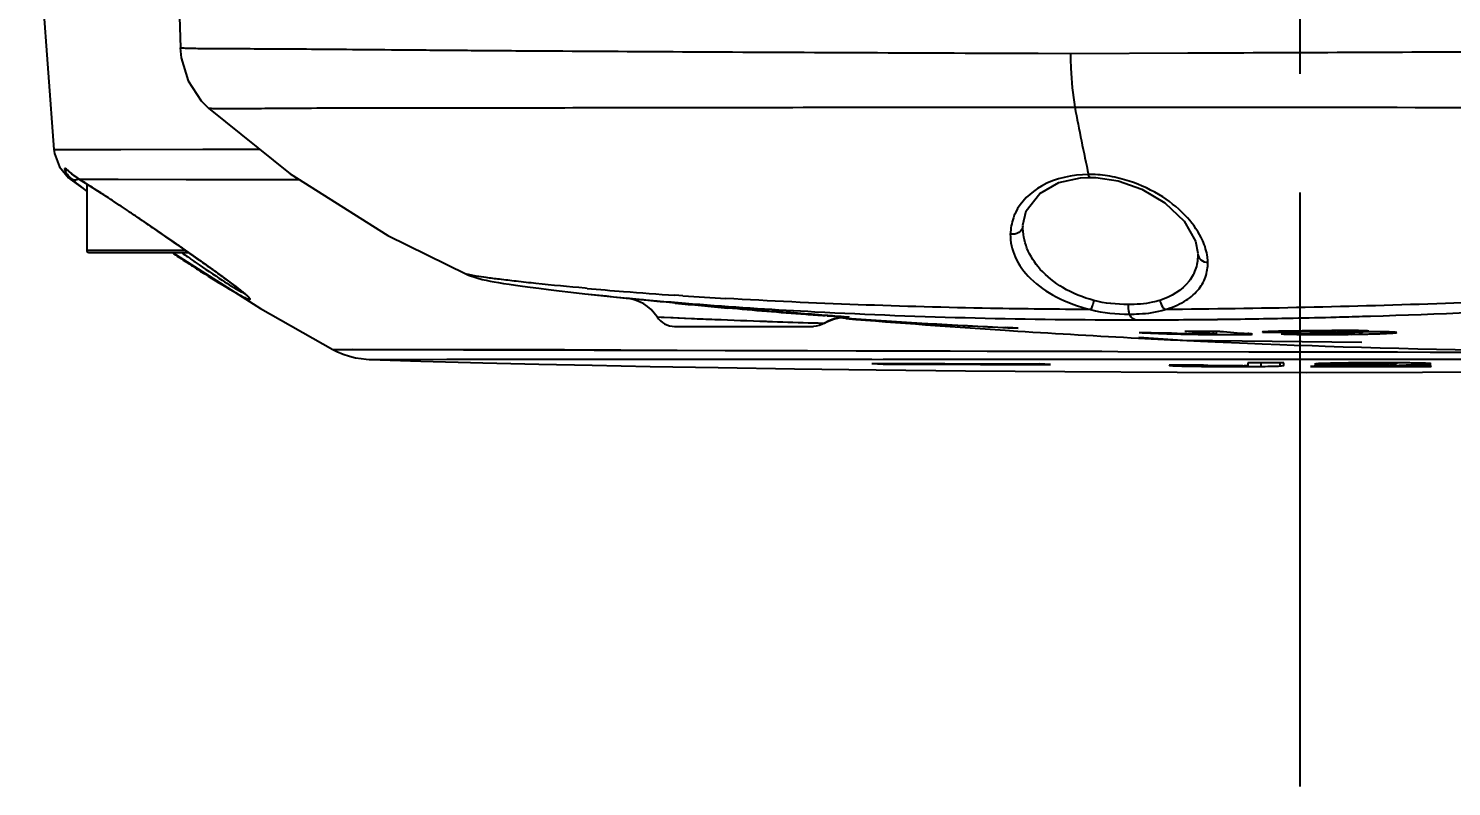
# Model space of a CAD drawing. Header units: millimetres. Extents: x 5828 to 6704, y 123 to 421.
# Drawn here: x 6424.563 to 6429.059, y 190.324 to 192.717 of the extents above; entities that cross this region are included whole.
import ezdxf

# ---------------------------------------------------------------- set-up
doc = ezdxf.new("R2010")
doc.units = ezdxf.units.MM
doc.linetypes.add('CENTER', pattern=[0.6, 0.375, -0.075, 0.075, -0.075])
for name, color, linetype in [('中心线', 7, 'Continuous'), ('外形图', 7, 'Continuous'), ('尺寸标注', 7, 'Continuous')]:
    doc.layers.add(name, color=color, linetype=linetype)
doc.styles.add('微软雅黑', font='msyh.ttc', dxfattribs={"height": 1.5})
doc.dimstyles.new('尺寸标注_1_15比例', dxfattribs={"dimtxt": 1.5, "dimasz": 1.25, "dimexe": 0.5, "dimexo": 0.4, "dimgap": 0.5, "dimtad": 1, "dimdec": 1, "dimlfac": 15, "dimdsep": 46, "dimtxsty": '微软雅黑', "dimcen": 0.09, "dimadec": 0, "dimazin": 0, "dimtp": 0.01, "dimtm": 0.01, "dimtfac": 1, "dimtdec": 1, "dimtofl": 0, "dimtmove": 0, "dimatfit": 3, "dimfxl": 1, "dimtolj": 1, "dimarcsym": 0})

# ---------------------------------------------------------------- blocks, each defined once
blk = doc.blocks.new('*D948')
at = {"layer": 'Defpoints', "color": 0}
for p in [(6426.4804, 198.7098), (6426.4804, 197.8431), (6446.4983, 197.8431)]:
    blk.add_point(p, dxfattribs=at)
at = {"layer": '尺寸标注', "color": 0, "lineweight": -2}
for p, q in [((6446.4983, 199.9598), (6446.4983, 201.2098)), ((6426.8804, 198.7098), (6446.9983, 198.7098)), ((6426.8804, 197.8431), (6446.9983, 197.8431)), ((6446.4983, 196.5931), (6446.4983, 192.3696))]:
    blk.add_line(p, q, dxfattribs=at)
at = {"layer": '尺寸标注', "color": 0}
for points in [[(6446.29, 199.9598), (6446.7067, 199.9598), (6446.4983, 198.7098)], [(6446.7067, 196.5931), (6446.29, 196.5931), (6446.4983, 197.8431)]]:
    blk.add_solid(points, dxfattribs=at)
at = {"layer": '尺寸标注', "color": 0, "insert": (6445.2193, 193.8564), "char_height": 1.5, "attachment_point": 5, "rotation": 90, "style": '微软雅黑'}
blk.add_mtext('\\A1;13', dxfattribs=at)

msp = doc.modelspace()

# ---------------------------------------------------------------- linework, layer by layer
at = {"layer": '中心线', "linetype": 'CENTER', "ltscale": 5}
msp.add_line((6428.5804, 190.3237), (6428.5804, 205.6903), dxfattribs=at)
at = {"layer": '外形图'}
for p, q in [((6424.5632, 193.4098), (6424.6435, 192.3346)), ((6425.0371, 192.842), (6425.0434, 192.6553)), ((6427.7453, 192.6374), (6427.7314, 192.6375)), ((6427.751, 192.6374), (6427.7453, 192.6374)), ((6427.7528, 192.6374), (6427.7472, 192.6375)), ((6427.855, 192.637), (6427.751, 192.6374)), ((6428.2273, 192.6387), (6427.855, 192.637)), ((6425.1319, 192.4652), (6425.1319, 192.4652)), ((6424.6434, 192.3345), (6424.6434, 192.3345)), ((6424.6447, 192.3346), (6425.2835, 192.3356)), ((6424.6609, 192.2796), (6424.6892, 192.2455)), ((6424.7036, 192.2549), (6424.7114, 192.2491)), ((6424.6892, 192.2455), (6424.6948, 192.2408)), ((6424.6946, 192.241), (6424.7003, 192.2413)), ((6424.6946, 192.241), (6424.7471, 192.2028)), ((6424.7003, 192.2413), (6424.7075, 192.2351)), ((6424.7248, 192.2403), (6424.723, 192.2415)), ((6424.7235, 192.2411), (6425.4145, 192.2397)), ((6424.7248, 192.2403), (6424.7248, 192.2403)), ((6424.7248, 192.2403), (6424.7435, 192.2288)), ((6424.7471, 192.2265), (6424.7471, 192.0165)), ((6427.9172, 192.2466), (6427.9172, 192.2466)), ((6424.9691, 192.0787), (6424.9692, 192.0788)), ((6424.7471, 192.0165), (6425.0589, 192.0165)), ((6424.7538, 192.0098), (6425.0685, 192.0098)), ((6425.0636, 192.0132), (6425.0548, 192.0193)), ((6425.0579, 192.0172), (6425.0899, 191.9948)), ((6425.0686, 192.0097), (6425.0636, 192.0132)), ((6425.0997, 191.9879), (6425.0866, 191.9971)), ((6425.0663, 191.9765), (6425.0714, 191.9732)), ((6425.1416, 191.9581), (6425.139, 191.96)), ((6425.9471, 191.9413), (6425.947, 191.9413)), ((6426.328, 191.8963), (6426.3215, 191.8969)), ((6425.2558, 191.8709), (6425.2561, 191.8706)), ((6426.3208, 191.8796), (6426.4515, 191.8658)), ((6426.4515, 191.8658), (6426.5196, 191.8591)), ((6426.4515, 191.8658), (6426.4689, 191.864)), ((6426.4689, 191.864), (6426.5196, 191.8591)), ((6426.5978, 191.8517), (6426.6056, 191.851)), ((6426.631, 191.873), (6426.6056, 191.8747)), ((6426.549, 191.8065), (6426.6578, 191.8015)), ((6427.0811, 191.8121), (6427.089, 191.8115)), ((6427.1269, 191.804), (6427.1457, 191.8024)), ((6427.1458, 191.8028), (6427.1274, 191.8041)), ((6427.1458, 191.8027), (6427.1274, 191.804)), ((6427.1457, 191.8024), (6427.1527, 191.8018)), ((6428.3033, 191.7984), (6428.3201, 191.7986)), ((6428.5524, 191.8024), (6428.5586, 191.8026)), ((6428.5524, 191.8024), (6428.5586, 191.8026)), ((6428.7778, 191.8082), (6428.8032, 191.809)), ((6426.6047, 191.7765), (6427.043, 191.7765)), ((6426.8942, 191.7925), (6426.8978, 191.7923)), ((6427.6484, 191.7642), (6427.6885, 191.7616)), ((6427.6494, 191.7735), (6427.6895, 191.7705)), ((6427.6895, 191.7707), (6427.6574, 191.7731)), ((6427.6574, 191.7722), (6427.6895, 191.7707)), ((6427.6574, 191.7721), (6427.6895, 191.7707)), ((6428.15, 191.7572), (6428.1498, 191.7537)), ((6428.3073, 191.7627), (6428.3065, 191.7541)), ((6428.317, 191.7529), (6428.3132, 191.7525)), ((6428.317, 191.7529), (6428.3179, 191.7617)), ((6428.3904, 191.7556), (6428.3907, 191.7505)), ((6428.4616, 191.7582), (6428.462, 191.7578)), ((6428.5616, 191.7616), (6428.5619, 191.7584)), ((6428.5632, 191.7581), (6428.5619, 191.7584)), ((6428.6059, 191.754), (6428.6057, 191.7508)), ((6428.6199, 191.7574), (6428.6299, 191.7556)), ((6428.661, 191.7561), (6428.6763, 191.7563)), ((6428.6899, 191.7629), (6428.6896, 191.7599)), ((6428.6896, 191.7599), (6428.6923, 191.7595)), ((6428.6923, 191.7595), (6428.6926, 191.7629)), ((6428.7344, 191.7629), (6428.7342, 191.7566)), ((6428.7976, 191.7614), (6428.7937, 191.7621)), ((6428.8286, 191.7533), (6428.8311, 191.7534)), ((6428.8584, 191.7614), (6428.859, 191.7545)), ((6428.8864, 191.7571), (6428.8806, 191.758)), ((6428.0703, 191.7393), (6428.1717, 191.7342)), ((6428.0707, 191.7426), (6428.209, 191.7324)), ((6428.1717, 191.7342), (6428.2022, 191.7327)), ((6428.2022, 191.7327), (6428.2659, 191.7298)), ((6428.209, 191.7324), (6428.7754, 191.7264)), ((6428.2659, 191.7298), (6428.3128, 191.7276)), ((6428.3128, 191.7276), (6428.4147, 191.7233)), ((6428.4147, 191.7233), (6428.4609, 191.7214)), ((6428.4296, 191.7517), (6428.43, 191.7519)), ((6428.4609, 191.7214), (6428.5166, 191.7193)), ((6428.5166, 191.7193), (6428.5624, 191.7176)), ((6428.5624, 191.7176), (6428.6185, 191.7156)), ((6428.6185, 191.7156), (6428.6597, 191.7142)), ((6428.6597, 191.7142), (6428.7166, 191.7123)), ((6428.7166, 191.7123), (6428.7749, 191.7106)), ((6428.7322, 191.7512), (6428.7403, 191.7513)), ((6428.7403, 191.7513), (6428.7441, 191.7514)), ((6428.7885, 191.7522), (6428.7944, 191.7523)), ((6428.7944, 191.7523), (6428.7984, 191.7524)), ((6425.5239, 191.7038), (6428.4186, 191.6965)), ((6425.6404, 191.6721), (6425.6404, 191.6721)), ((6425.6478, 191.6721), (6427.2637, 191.6728)), ((6427.2637, 191.6728), (6427.792, 191.6728)), ((6427.7908, 191.6728), (6429.9387, 191.6728)), ((6428.7744, 191.6958), (6428.8887, 191.6956)), ((6428.8882, 191.6956), (6428.9918, 191.6954)), ((6426.9832, 191.6428), (6427.2409, 191.6395)), ((6427.2409, 191.6395), (6427.5236, 191.6365)), ((6427.5236, 191.6365), (6427.8376, 191.6338)), ((6427.792, 191.6563), (6427.7562, 191.6584)), ((6427.7562, 191.6563), (6427.792, 191.6563)), ((6427.7562, 191.6563), (6427.792, 191.6563)), ((6427.8376, 191.6338), (6428.192, 191.6318)), ((6428.192, 191.6318), (6428.6011, 191.6309)), ((6428.2129, 191.6538), (6428.2127, 191.6512)), ((6428.3418, 191.6498), (6428.3457, 191.6498)), ((6428.4157, 191.6612), (6428.4157, 191.6536)), ((6428.4564, 191.6612), (6428.457, 191.6502)), ((6428.5164, 191.66), (6428.5171, 191.6516)), ((6428.5297, 191.6536), (6428.5297, 191.6611)), ((6428.6011, 191.6309), (6428.9675, 191.6315)), ((6428.6136, 191.6495), (6428.7413, 191.6496)), ((6428.6263, 191.6575), (6428.6985, 191.6573)), ((6428.6985, 191.6573), (6428.7345, 191.6573)), ((6428.7343, 191.6608), (6428.7345, 191.6574)), ((6428.7413, 191.6496), (6428.8627, 191.6497)), ((6428.7782, 191.6544), (6428.7726, 191.6543)), ((6428.7781, 191.6551), (6428.7786, 191.6516)), ((6428.7925, 191.6547), (6428.7782, 191.6544)), ((6428.8006, 191.6549), (6428.8007, 191.6522)), ((6428.8158, 191.6519), (6428.8309, 191.6522)), ((6428.8309, 191.6522), (6428.8476, 191.6525)), ((6428.8476, 191.6531), (6428.866, 191.6534)), ((6428.8476, 191.6525), (6428.866, 191.6529)), ((6428.8627, 191.6497), (6428.9943, 191.65)), ((6428.866, 191.6534), (6428.8935, 191.654)), ((6428.8856, 191.6611), (6428.8853, 191.6579)), ((6428.9223, 191.6518), (6428.8853, 191.6517)), ((6428.9943, 191.652), (6428.9223, 191.6518)), ((6428.9368, 191.6599), (6428.9372, 191.6552)), ((6428.9675, 191.6315), (6429.2907, 191.633)), ((6428.9802, 191.6595), (6428.9804, 191.6568)), ((6428.9943, 191.65), (6428.9943, 191.652))]:
    msp.add_line(p, q, dxfattribs=at)
for points in [[(6425.0429, 192.6553), (6425.0457, 192.6247), (6425.0674, 192.5521), (6425.1085, 192.4888), (6425.1319, 192.4652)], [(6425.1317, 192.4652), (6425.3904, 192.258), (6425.6983, 192.0636), (6425.947, 191.9413)], [(6424.6434, 192.3345), (6424.691, 192.335), (6424.8555, 192.3351), (6425.1144, 192.3354), (6425.2936, 192.3355)], [(6424.6434, 192.3345), (6424.6452, 192.3217), (6424.6609, 192.2796)], [(6424.6873, 192.268), (6424.6872, 192.2681), (6424.6887, 192.267), (6424.6922, 192.2641), (6424.6972, 192.26), (6424.7036, 192.2549)], [(6424.7114, 192.2491), (6424.7207, 192.2428), (6424.7248, 192.2403)], [(6424.7235, 192.2411), (6424.8465, 192.2407), (6425.0616, 192.2403), (6425.3643, 192.2397), (6425.4194, 192.2397)], [(6424.7435, 192.2288), (6424.7926, 192.1974), (6424.8531, 192.1574), (6424.9222, 192.1107), (6424.9691, 192.0787)], [(6427.7048, 192.0957), (6427.7153, 192.1414), (6427.758, 192.1963), (6427.8186, 192.2303), (6427.8874, 192.2454), (6427.9172, 192.2466)], [(6427.9172, 192.2466), (6427.9356, 192.2463), (6428.0062, 192.2361), (6428.0804, 192.2101), (6428.1534, 192.1667), (6428.2139, 192.1088), (6428.25, 192.0458), (6428.2576, 192.0077)], [(6424.9691, 192.0787), (6424.983, 192.0691), (6425.0224, 192.0419), (6425.0579, 192.0172)], [(6425.0183, 192.0098), (6425.2959, 191.8326), (6425.5245, 191.7038)], [(6425.0899, 191.9948), (6425.1186, 191.9745), (6425.1441, 191.9563), (6425.1667, 191.94), (6425.1865, 191.9255), (6425.2036, 191.9129), (6425.2183, 191.9018), (6425.2306, 191.8922), (6425.2406, 191.8843), (6425.248, 191.8781), (6425.2529, 191.8737), (6425.2558, 191.8709)], [(6425.947, 191.9414), (6425.9538, 191.9385), (6425.9799, 191.9294), (6425.9965, 191.9249), (6426.0095, 191.922), (6426.0218, 191.9195), (6426.0346, 191.9172), (6426.0487, 191.9148), (6426.0644, 191.9122), (6426.0821, 191.9095), (6426.1019, 191.9066), (6426.124, 191.9035), (6426.1485, 191.9002), (6426.1759, 191.8966), (6426.2062, 191.8928), (6426.2397, 191.8888), (6426.2767, 191.8845), (6426.3208, 191.8796)], [(6426.549, 191.8065), (6426.562, 191.8058), (6426.5996, 191.8041), (6426.6578, 191.8015)], [(6427.0777, 191.7862), (6427.0859, 191.7908), (6427.1062, 191.7992), (6427.1247, 191.8037), (6427.1384, 191.8053), (6427.1447, 191.8055), (6427.146, 191.8055)], [(6425.5245, 191.7038), (6425.5855, 191.704), (6425.7374, 191.7039)], [(6425.5245, 191.7038), (6425.5369, 191.6976), (6425.5573, 191.6889), (6425.5772, 191.6823), (6425.5964, 191.6776), (6425.6143, 191.6745), (6425.6297, 191.6728), (6425.64, 191.6722), (6425.6414, 191.6721)], [(6425.6405, 191.6721), (6425.7142, 191.6723), (6425.8849, 191.6724), (6426.1348, 191.6725), (6426.4487, 191.6726), (6426.8297, 191.6727), (6427.2272, 191.6728)], [(6425.6412, 191.6721), (6425.8025, 191.6671), (6425.9982, 191.6616), (6426.1754, 191.6573), (6426.3438, 191.6536), (6426.5276, 191.65), (6426.7426, 191.6464), (6426.9832, 191.6428)], [(6425.7374, 191.7039), (6426.257, 191.703), (6426.6124, 191.7015), (6427.0246, 191.7002), (6427.4755, 191.6991), (6427.9539, 191.6977)]]:
    msp.add_lwpolyline(points, dxfattribs=at)
for centre, radius, start, end in [((6433.4671, 193.4943), 5.6912, 190.3819, 192.574), ((6424.7491, 192.3033), 0.0786, 215.0196, 215.9304), ((6424.7536, 192.3066), 0.0842, 215.9513, 218.8404), ((6424.8515, 192.4422), 0.2384, 229.8348, 232.0697), ((6427.9233, 192.0356), 0.2201, 91.443, 92.8466), ((6425.2476, 192.8684), 0.8323, 229.5443, 230.1573), ((6424.3889, 191.6761), 0.6567, 58.8762, 59.3632), ((6425.9317, 193.7103), 1.9171, 231.5664, 231.8072), ((6422.919, 189.3378), 3.4187, 57.0813, 57.5709), ((6421.748, 187.5331), 5.57, 56.5815, 57.059), ((6420.8063, 186.104), 7.2815, 56.4458, 56.58945), ((6420.4878, 185.6243), 7.8572, 56.00663, 56.44401), ((6420.3085, 185.3586), 8.1778, 55.8712, 56.0056), ((6424.7538, 192.0165), 0.00667, 180, 270), ((6427.9282, 196.3592), 5.2343, 236.2046, 236.4912), ((6427.728, 196.0565), 4.8714, 236.4892, 236.881), ((6428.1985, 196.4852), 5.474, 234.852, 235.097), ((6428.8389, 197.401), 6.5915, 235.08597, 235.22396), ((6420.3801, 185.3057), 8.1808, 54.8791, 55.03302), ((6428.311, 196.6406), 5.6658, 235.2236, 235.3882), ((6420.5914, 185.6043), 7.815, 54.41596, 54.76941), ((6427.5257, 195.7465), 4.5012, 236.9593, 237.1732), ((6423.7154, 189.9165), 2.4901, 53.2689, 53.5675), ((6424.7857, 191.32), 0.7249, 51.1258, 51.7242), ((6427.4633, 204.7547), 12.9084, 264.95413, 265.46824), ((6424.931, 191.4999), 0.4938, 50.1387, 51.1486), ((6427.61, 206.6292), 14.7887, 265.4756, 266.10577), ((6426.4377, 191.7332), 0.1333, 33.3601, 84.0599), ((6428.1509, 208.8821), 17.101, 264.52599, 264.78927), ((6428.6634, 212.5519), 20.8038, 264.32517, 264.78459), ((6427.7514, 208.7541), 16.9183, 266.20304, 266.66114), ((6426.6047, 191.8431), 0.0667, 213.3587, 270.006), ((6427.6582, 215.1026), 23.3226, 267.54171, 267.72222), ((6427.8695, 220.4516), 28.6757, 267.7252, 268.05107), ((6427.147, 191.6724), 0.1332, 109.6188, 111.9749), ((6427.147, 191.6722), 0.1335, 98.5019, 109.604), ((6427.1469, 191.6726), 0.133, 96.9533, 98.4891), ((6427.147, 191.6719), 0.1338, 86.1531, 96.9475), ((6429.7048, 223.0926), 31.3959, 265.32382, 266.24446), ((6428.381, 208.7352), 16.9776, 265.8278, 267.55755), ((6428.4023, 208.7337), 16.9779, 265.77906, 267.48534), ((6428.0609, 214.2025), 22.4054, 269.99719, 270.62004), ((6428.0434, 215.8382), 24.0411, 270.65946, 271.21336), ((6428.0166, 217.1279), 25.3312, 271.22589, 271.53381), ((6429.7038, 223.0764), 31.3796, 268.30359, 275.21519), ((6427.8809, 221.4248), 29.6302, 271.78385, 273.02043), ((6429.0211, 254.1971), 62.4409, 268.051293, 268.169746), ((6427.1471, 191.672), 0.1337, 111.9745, 121.3109), ((6429.7016, 223.0434), 31.3465, 266.31798, 267.01706), ((6428.4118, 208.4843), 16.7304, 268.83542, 269.1832), ((6428.3258, 197.3814), 5.6305, 268.2084, 268.608), ((6428.2254, 192.4965), 0.7427, 265.9791, 267.3685), ((6428.3517, 198.3934), 6.6427, 268.59708, 268.72223), ((6428.2357, 192.7141), 0.9606, 267.3514, 268.1001), ((6428.2743, 193.8689), 2.116, 268.0919, 268.427), ((6428.3001, 194.8555), 3.103, 268.4507, 269.3747), ((6429.768, 210.4464), 18.7493, 265.25438, 265.52934), ((6428.3782, 209.3685), 17.6078, 269.4747, 269.83445), ((6428.3166, 195.8625), 4.1101, 269.2974, 269.5828), ((6429.8804, 210.6889), 18.9918, 265.30951, 265.57548), ((6428.6965, 182.2685), 9.494, 90.81504, 91.08128), ((6428.603, 190.9784), 0.7816, 91.4097, 92.2162), ((6428.6255, 190.1284), 1.6318, 90.9839, 91.4668), ((6428.7583, 179.5556), 12.2076, 90.30826, 90.76623), ((6428.6516, 188.6716), 3.0889, 90.6977, 91.0037), ((6428.659, 188.2746), 3.486, 90.1914, 90.7407), ((6428.6711, 193.5963), 1.8437, 269.1495, 269.6679), ((6428.654, 189.5859), 2.1747, 89.7928, 90.1743), ((6428.676, 194.4003), 2.6476, 269.6634, 270.0523), ((6428.7312, 187.6833), 4.0734, 90.491, 90.7718), ((6428.6752, 194.8153), 3.0627, 270.0604, 270.7905), ((6428.7268, 185.2582), 6.5048, 89.955, 90.30108), ((6428.7266, 188.2298), 3.5269, 90.1794, 90.4932), ((6428.7247, 188.8351), 2.9215, 89.8151, 90.1802), ((6428.6815, 194.4295), 2.6768, 270.7702, 271.0897), ((6428.7277, 186.7788), 4.9842, 89.8219, 89.9516), ((6428.6934, 193.7875), 2.0348, 271.0968, 271.2312), ((6428.729, 190.061), 1.6957, 89.2722, 89.8243), ((6428.7089, 193.1142), 1.3612, 271.1866, 271.8668), ((6427.193, 191.3759), 1.5972, 13.8495, 14.1189), ((6428.8276, 186.8888), 4.8701, 89.966, 90.6145), ((6428.7142, 195.1749), 3.4235, 271.4094, 271.914), ((6428.3701, 199.2246), 7.4742, 268.72343, 268.96938), ((6428.3832, 199.948), 8.1977, 268.96881, 269.18395), ((6428.3917, 200.531), 8.7808, 269.18273, 269.31335), ((6428.3856, 199.9235), 8.1732, 269.30478, 269.59494), ((6428.3679, 197.443), 5.6927, 269.5966, 269.9475), ((6428.365, 194.9525), 3.2021, 269.9594, 270.4612), ((6428.6032, 193.928), 2.177, 268.373, 269.1241), ((6428.6319, 195.5711), 3.8204, 269.0702, 269.4367), ((6428.6438, 196.6457), 4.895, 269.4218, 269.5549), ((6428.6483, 197.2651), 5.5144, 269.5575, 269.9837), ((6428.6491, 197.7495), 5.9988, 269.97797, 270.10716), ((6428.6482, 198.1556), 6.4049, 270.10776, 270.39469), ((6428.6452, 198.582), 6.8314, 270.39575, 270.73005), ((6428.6614, 197.5313), 5.7806, 270.81904, 271.25945), ((6427.7476, 295.7662), 104.1079, 269.713586, 270.004738), ((6427.7847, 295.1739), 103.5176, 269.711265, 269.984241), ((6428.2907, 195.0782), 3.4279, 268.6968, 269.2716), ((6428.336, 198.3159), 6.666, 269.23625, 269.61591), ((6428.373, 203.3242), 11.6744, 269.59903, 269.84713), ((6428.3815, 204.9892), 13.3395, 269.84604, 270.01909), ((6428.3846, 200.1207), 8.4709, 270.00949, 270.2699), ((6428.3928, 191.9435), 0.2917, 271.3415, 272.2872), ((6428.3982, 197.2444), 5.5946, 270.2689, 270.6015), ((6428.7901, 190.2353), 1.4238, 90.705, 91.3011), ((6428.8128, 188.4287), 3.2306, 90.0166, 90.7138), ((6428.824, 190.3485), 1.3038, 91.3874, 91.9954), ((6428.8696, 188.6155), 3.0374, 91.2993, 91.4559), ((6428.5857, 202.2328), 10.5801, 271.11995, 271.44465), ((6428.949, 185.0397), 6.6136, 91.15388, 91.28379), ((6428.8197, 187.1341), 4.5252, 89.8296, 90.0995), ((6428.8373, 181.137), 10.5242, 89.73459, 90.12374), ((6428.8261, 189.0569), 2.6023, 89.4489, 89.8439), ((6428.8356, 190.0506), 1.6086, 88.9336, 89.4491), ((6428.8157, 193.1248), 1.4692, 271.4342, 271.8322), ((6428.644, 203.3255), 11.6741, 271.22461, 271.3416), ((6428.8146, 196.0652), 4.4118, 271.3341, 271.5916), ((6428.8374, 195.1643), 3.5107, 271.6287, 271.9135), ((6428.8874, 193.6663), 2.0118, 271.9155, 272.3278)]:
    msp.add_arc(centre, radius, start, end, dxfattribs=at)
for points, knots in [([(6427.7314, 192.6375), (6427.5461, 192.6382), (6427.1884, 192.6397), (6426.6758, 192.6423), (6426.2792, 192.6445), (6425.9917, 192.6466), (6425.802, 192.6481), (6425.6313, 192.6496), (6425.4806, 192.6509), (6425.3512, 192.6518), (6425.2572, 192.6522), (6425.1933, 192.6525), (6425.1542, 192.6527), (6425.1211, 192.6529), (6425.0939, 192.6532), (6425.075, 192.6536), (6425.0629, 192.654), (6425.056, 192.6542), (6425.0508, 192.6546), (6425.0468, 192.6547), (6425.045, 192.6552), (6425.0434, 192.655), (6425.0434, 192.6553)], [0, 0, 0, 0, 0.206778, 0.399255, 0.572045, 0.649396, 0.720097, 0.783757, 0.839943, 0.888221, 0.928189, 0.944936, 0.959481, 0.971814, 0.981925, 0.989805, 0.992906, 0.995447, 0.997427, 0.998846, 0.999703, 1, 1, 1, 1]), ([(6434.0963, 192.6548), (6434.0374, 192.6519), (6433.9181, 192.6505), (6433.7681, 192.6502), (6433.6461, 192.6481), (6433.5214, 192.648), (6433.3631, 192.6485), (6433.1703, 192.6494), (6432.9062, 192.6492), (6432.6375, 192.6525), (6432.3643, 192.6519), (6432.1484, 192.6525), (6431.9403, 192.6577), (6431.7218, 192.6566), (6431.4829, 192.6555), (6431.1917, 192.6539), (6430.7157, 192.6511), (6430.0366, 192.6478), (6429.156, 192.6424), (6428.5407, 192.64), (6428.226, 192.6387)], [0, 0, 0, 0, 0.03011, 0.060964, 0.076646, 0.092498, 0.124698, 0.15754, 0.191001, 0.259682, 0.294838, 0.330637, 0.370019, 0.401204, 0.442271, 0.492118, 0.549991, 0.685527, 0.839172, 1, 1, 1, 1]), ([(6427.855, 192.637), (6427.8552, 192.6217), (6427.8568, 192.5654), (6427.8618, 192.5091), (6427.8693, 192.4687)], [0, 0, 0, 0, 0.271505, 1, 1, 1, 1]), ([(6425.1319, 192.4652), (6425.133, 192.4647), (6425.1377, 192.4652), (6425.1474, 192.4642), (6425.1634, 192.4642), (6425.1854, 192.4639), (6425.2134, 192.4641), (6425.2628, 192.4644), (6425.3392, 192.4651), (6425.4484, 192.4658), (6425.5804, 192.4663), (6425.7341, 192.4665), (6425.9793, 192.4666), (6426.3307, 192.4669), (6426.7988, 192.4678), (6427.319, 192.4683), (6427.6816, 192.4686), (6427.8691, 192.4687)], [0, 0, 0, 0, 0.001336, 0.004939, 0.01078, 0.018827, 0.029066, 0.041492, 0.072876, 0.112859, 0.161178, 0.217501, 0.281382, 0.429917, 0.602607, 0.794487, 1, 1, 1, 1]), ([(6427.8691, 192.4687), (6428.4728, 192.469), (6429.3496, 192.467), (6430.347, 192.4663), (6430.8479, 192.4649), (6431.1676, 192.4647), (6431.442, 192.4644), (6431.6656, 192.4642), (6431.8377, 192.4639), (6432.0706, 192.4653), (6432.2471, 192.4628), (6432.3832, 192.4649)], [0, 0, 0, 0, 0.401234, 0.582698, 0.662871, 0.734105, 0.795174, 0.845234, 0.882698, 0.90953, 1, 1, 1, 1]), ([(6424.6784, 192.2753), (6424.6767, 192.2753), (6424.6783, 192.2689), (6424.6807, 192.2646), (6424.6832, 192.2603), (6424.6847, 192.2582)], [0, 0, 0, 0, 0.265438, 0.584847, 1, 1, 1, 1]), ([(6424.6852, 192.2709), (6424.6838, 192.2721), (6424.6818, 192.2736), (6424.6793, 192.2753), (6424.6784, 192.2753)], [0, 0, 0, 0, 0.649424, 1, 1, 1, 1]), ([(6424.6978, 192.26), (6424.6965, 192.261), (6424.6923, 192.2646), (6424.6882, 192.2684), (6424.6852, 192.2709)], [0, 0, 0, 0, 0.288085, 1, 1, 1, 1]), ([(6424.688, 192.2538), (6424.6889, 192.2527), (6424.6926, 192.2483), (6424.6968, 192.2441), (6424.7002, 192.2412)], [0, 0, 0, 0, 0.233757, 1, 1, 1, 1]), ([(6424.7236, 192.2412), (6424.7219, 192.2422), (6424.7155, 192.2463), (6424.7094, 192.2507), (6424.705, 192.2542)], [0, 0, 0, 0, 0.263497, 1, 1, 1, 1]), ([(6427.9124, 192.2554), (6427.8613, 192.2553), (6427.7686, 192.2371), (6427.6981, 192.1706), (6427.6814, 192.1352)], [0, 0, 0, 0, 0.566608, 1, 1, 1, 1]), ([(6427.9172, 192.2466), (6427.9161, 192.2466), (6427.9137, 192.2501), (6427.9129, 192.2531), (6427.9124, 192.2553)], [0, 0, 0, 0, 0.334846, 1, 1, 1, 1]), ([(6428.273, 192.047), (6428.2613, 192.0734), (6428.2241, 192.1258), (6428.1449, 192.1914), (6428.0588, 192.232), (6427.9804, 192.2515), (6427.9386, 192.2561), (6427.9178, 192.2555)], [0, 0, 0, 0, 0.200927, 0.438274, 0.709825, 0.855008, 1, 1, 1, 1]), ([(6424.7143, 192.2293), (6424.7163, 192.2277), (6424.7248, 192.2207), (6424.7333, 192.2138), (6424.74, 192.2085)], [0, 0, 0, 0, 0.229667, 1, 1, 1, 1]), ([(6424.7523, 192.2234), (6424.7501, 192.2247), (6424.7422, 192.2297), (6424.7342, 192.2347), (6424.7283, 192.2383)], [0, 0, 0, 0, 0.26859, 1, 1, 1, 1]), ([(6424.9691, 192.0787), (6424.9509, 192.0911), (6424.9268, 192.1075), (6424.9027, 192.124), (6424.8967, 192.128)], [0, 0, 0, 0, 0.752398, 1, 1, 1, 1]), ([(6427.6814, 192.1352), (6427.6789, 192.1299), (6427.6702, 192.1083), (6427.6664, 192.0851), (6427.6651, 192.0679)], [0, 0, 0, 0, 0.255925, 1, 1, 1, 1]), ([(6425.0548, 192.0193), (6425.0478, 192.0242), (6425.0192, 192.0441), (6424.9906, 192.0638), (6424.9691, 192.0787)], [0, 0, 0, 0, 0.247112, 1, 1, 1, 1]), ([(6427.6651, 192.0679), (6427.6649, 192.0433), (6427.6767, 191.9903), (6427.7294, 191.9203), (6427.8128, 191.8635), (6427.8812, 191.838), (6427.919, 191.8295)], [0, 0, 0, 0, 0.1974, 0.421084, 0.688012, 1, 1, 1, 1]), ([(6427.7048, 192.0939), (6427.7046, 192.0859), (6427.6932, 192.0689), (6427.6743, 192.0663), (6427.6651, 192.0678)], [0, 0, 0, 0, 0.462708, 1, 1, 1, 1]), ([(6427.9292, 191.8582), (6427.8951, 191.8673), (6427.833, 191.8924), (6427.7593, 191.9501), (6427.7142, 192.0191), (6427.7043, 192.07), (6427.7048, 192.0939)], [0, 0, 0, 0, 0.304374, 0.56754, 0.794147, 1, 1, 1, 1]), ([(6428.2895, 191.9784), (6428.2893, 191.9841), (6428.2871, 192.0076), (6428.2803, 192.0306), (6428.273, 192.047)], [0, 0, 0, 0, 0.239112, 1, 1, 1, 1]), ([(6425.0927, 191.9775), (6425.1201, 191.9586), (6425.1669, 191.9271), (6425.2147, 191.8969), (6425.2351, 191.8859)], [0, 0, 0, 0, 0.58892, 1, 1, 1, 1]), ([(6428.2576, 192.0055), (6428.2579, 191.9902), (6428.2538, 191.9591), (6428.222, 191.8981), (6428.1727, 191.8696), (6428.1378, 191.8584)], [0, 0, 0, 0, 0.225811, 0.455741, 1, 1, 1, 1]), ([(6428.1542, 191.8297), (6428.1753, 191.8355), (6428.213, 191.8512), (6428.2583, 191.8864), (6428.2851, 191.9306), (6428.2891, 191.9628), (6428.2895, 191.9784)], [0, 0, 0, 0, 0.303548, 0.559367, 0.783511, 1, 1, 1, 1]), ([(6428.2576, 192.0055), (6428.2578, 191.9985), (6428.266, 191.9835), (6428.2815, 191.9787), (6428.2895, 191.9784)], [0, 0, 0, 0, 0.467844, 1, 1, 1, 1]), ([(6425.0855, 191.964), (6425.097, 191.9566), (6425.138, 191.9305), (6425.1794, 191.905), (6425.2097, 191.8876)], [0, 0, 0, 0, 0.28139, 1, 1, 1, 1]), ([(6425.1942, 191.9199), (6425.1901, 191.9229), (6425.1727, 191.9358), (6425.1551, 191.9484), (6425.1416, 191.9581)], [0, 0, 0, 0, 0.233365, 1, 1, 1, 1]), ([(6426.3215, 191.8969), (6426.2698, 191.9015), (6426.1972, 191.9084), (6426.1073, 191.9182), (6426.0548, 191.9245), (6426.0128, 191.93), (6425.9813, 191.9344), (6425.9608, 191.9382), (6425.9504, 191.9399), (6425.9473, 191.9413)], [0, 0, 0, 0, 0.412823, 0.580109, 0.720377, 0.832984, 0.917295, 0.972858, 1, 1, 1, 1]), ([(6433.1947, 191.9213), (6433.1958, 191.9218), (6433.1989, 191.9232), (6433.1958, 191.9257), (6433.1931, 191.926), (6433.1877, 191.9268), (6433.1786, 191.9271), (6433.1652, 191.9272), (6433.1489, 191.9268), (6433.1303, 191.9262), (6433.1026, 191.9251), (6433.0667, 191.9234), (6433.0237, 191.9214), (6432.9817, 191.9198), (6432.9273, 191.9179), (6432.8595, 191.916), (6432.748, 191.9134), (6432.6045, 191.9111), (6432.4281, 191.9111), (6432.2471, 191.9125), (6432.0603, 191.9154), (6431.8002, 191.9199), (6431.5325, 191.9275), (6431.294, 191.9353), (6431.1694, 191.9415), (6431.09, 191.9444), (6431.0151, 191.9444), (6430.9236, 191.942), (6430.7687, 191.9358), (6430.5382, 191.9238), (6430.2221, 191.9055), (6429.8596, 191.885), (6429.4604, 191.8651), (6428.8879, 191.8417), (6428.4495, 191.8317), (6428.1542, 191.8297)], [0, 0, 0, 0, 0.000739, 0.001218, 0.001728, 0.002436, 0.004429, 0.007119, 0.010387, 0.014114, 0.01818, 0.026842, 0.035462, 0.043758, 0.051832, 0.067749, 0.084033, 0.118105, 0.152972, 0.188773, 0.225653, 0.263875, 0.343303, 0.384672, 0.405622, 0.417384, 0.431881, 0.450082, 0.471719, 0.523956, 0.587174, 0.659743, 0.739602, 0.824583, 1, 1, 1, 1]), ([(6425.2348, 191.8891), (6425.2326, 191.8909), (6425.2226, 191.8987), (6425.2125, 191.9063), (6425.2046, 191.9122)], [0, 0, 0, 0, 0.22415, 1, 1, 1, 1]), ([(6425.2097, 191.8876), (6425.213, 191.8857), (6425.2243, 191.8793), (6425.2357, 191.873), (6425.2439, 191.8689)], [0, 0, 0, 0, 0.29149, 1, 1, 1, 1]), ([(6425.2351, 191.8859), (6425.236, 191.8854), (6425.2393, 191.8836), (6425.2426, 191.882), (6425.245, 191.8808)], [0, 0, 0, 0, 0.284764, 1, 1, 1, 1]), ([(6425.2439, 191.8689), (6425.2481, 191.8668), (6425.2537, 191.8638), (6425.26, 191.862), (6425.2628, 191.861), (6425.2642, 191.8628), (6425.2622, 191.865), (6425.2598, 191.8679), (6425.2573, 191.8702), (6425.2559, 191.8716)], [0, 0, 0, 0, 0.414276, 0.539034, 0.608508, 0.64154, 0.707407, 0.826566, 1, 1, 1, 1]), ([(6425.2559, 191.8716), (6425.2552, 191.8721), (6425.2525, 191.8746), (6425.2497, 191.877), (6425.2474, 191.8789)], [0, 0, 0, 0, 0.221962, 1, 1, 1, 1]), ([(6426.3212, 191.8796), (6426.5628, 191.8534), (6427.1419, 191.8107), (6427.7224, 191.7971), (6428.0598, 191.7971)], [0, 0, 0, 0, 0.418726, 1, 1, 1, 1]), ([(6426.6063, 191.85), (6426.5684, 191.8538), (6426.5167, 191.8587), (6426.4652, 191.8646), (6426.4515, 191.8658)], [0, 0, 0, 0, 0.734973, 1, 1, 1, 1]), ([(6426.6056, 191.851), (6426.6458, 191.8474), (6426.8043, 191.8334), (6426.9628, 191.8214), (6427.0811, 191.8121)], [0, 0, 0, 0, 0.25399, 1, 1, 1, 1]), ([(6427.919, 191.8295), (6427.8135, 191.8301), (6427.429, 191.8346), (6427.0445, 191.8483), (6426.766, 191.8646)], [0, 0, 0, 0, 0.274531, 1, 1, 1, 1]), ([(6427.9292, 191.8582), (6427.9279, 191.8525), (6427.925, 191.8427), (6427.9213, 191.8331), (6427.919, 191.8295)], [0, 0, 0, 0, 0.578981, 1, 1, 1, 1]), ([(6428.1378, 191.8584), (6428.1302, 191.8559), (6428.0972, 191.8477), (6428.063, 191.8456), (6428.0371, 191.8456)], [0, 0, 0, 0, 0.234421, 1, 1, 1, 1]), ([(6428.0371, 191.8456), (6428.0371, 191.8395), (6428.0378, 191.8293), (6428.0394, 191.8188), (6428.0413, 191.8151)], [0, 0, 0, 0, 0.599067, 1, 1, 1, 1]), ([(6428.1378, 191.8584), (6428.1384, 191.8554), (6428.1415, 191.8448), (6428.1476, 191.8343), (6428.1542, 191.8297)], [0, 0, 0, 0, 0.27558, 1, 1, 1, 1]), ([(6427.0805, 191.8093), (6427.0599, 191.8107), (6426.9571, 191.818), (6426.8544, 191.8267), (6426.7723, 191.8342)], [0, 0, 0, 0, 0.200176, 1, 1, 1, 1]), ([(6427.1378, 191.8058), (6427.1345, 191.806), (6427.1175, 191.8069), (6427.1004, 191.808), (6427.0867, 191.8089)], [0, 0, 0, 0, 0.192124, 1, 1, 1, 1]), ([(6427.089, 191.8115), (6427.0987, 191.8107), (6427.1123, 191.8096), (6427.129, 191.8082), (6427.1386, 191.8074), (6427.1457, 191.8066), (6427.1518, 191.8062), (6427.1535, 191.8056), (6427.1562, 191.8055), (6427.156, 191.8053)], [0, 0, 0, 0, 0.433933, 0.607105, 0.749619, 0.860516, 0.939371, 0.985905, 1, 1, 1, 1]), ([(6427.156, 191.8053), (6427.1556, 191.805), (6427.1538, 191.8055), (6427.1506, 191.8051), (6427.1448, 191.8056), (6427.1404, 191.8057), (6427.1378, 191.8058)], [0, 0, 0, 0, 0.071556, 0.262834, 0.572783, 1, 1, 1, 1]), ([(6428.0413, 191.8151), (6428.0515, 191.8151), (6428.0894, 191.8161), (6428.1277, 191.8209), (6428.1542, 191.8297)], [0, 0, 0, 0, 0.267635, 1, 1, 1, 1]), ([(6428.0598, 191.7971), (6428.0581, 191.7973), (6428.0496, 191.8005), (6428.0447, 191.8088), (6428.0413, 191.8151)], [0, 0, 0, 0, 0.188258, 1, 1, 1, 1]), ([(6427.0268, 191.7881), (6427.0341, 191.7878), (6427.0467, 191.7874), (6427.0614, 191.787), (6427.0697, 191.7865), (6427.0743, 191.7866), (6427.0757, 191.7861), (6427.0778, 191.7864), (6427.0777, 191.7862)], [0, 0, 0, 0, 0.430514, 0.745456, 0.856879, 0.93672, 0.984558, 1, 1, 1, 1]), ([(6428.0718, 191.7573), (6428.0755, 191.757), (6428.1015, 191.7553), (6428.1275, 191.7544), (6428.1498, 191.7537)], [0, 0, 0, 0, 0.143242, 1, 1, 1, 1]), ([(6428.3065, 191.7541), (6428.3084, 191.754), (6428.3108, 191.7538), (6428.3133, 191.7535), (6428.3138, 191.7535)], [0, 0, 0, 0, 0.786651, 1, 1, 1, 1]), ([(6428.3138, 191.7535), (6428.3145, 191.7534), (6428.3154, 191.7531), (6428.3169, 191.7532), (6428.317, 191.7529)], [0, 0, 0, 0, 0.69925, 1, 1, 1, 1]), ([(6428.43, 191.7519), (6428.43, 191.7524), (6428.4276, 191.7522), (6428.4252, 191.753), (6428.4204, 191.7532), (6428.4171, 191.7536), (6428.4152, 191.7537)], [0, 0, 0, 0, 0.094855, 0.316427, 0.626176, 1, 1, 1, 1]), ([(6428.4722, 191.7596), (6428.4695, 191.7594), (6428.467, 191.7586), (6428.4617, 191.759), (6428.4616, 191.7582)], [0, 0, 0, 0, 0.775169, 1, 1, 1, 1]), ([(6428.5174, 191.7609), (6428.5126, 191.7608), (6428.4976, 191.7604), (6428.4825, 191.7601), (6428.4722, 191.7596)], [0, 0, 0, 0, 0.315776, 1, 1, 1, 1]), ([(6428.5204, 191.7527), (6428.5219, 191.7526), (6428.5289, 191.7523), (6428.5359, 191.752), (6428.5414, 191.7519)], [0, 0, 0, 0, 0.207998, 1, 1, 1, 1]), ([(6428.5619, 191.7584), (6428.5619, 191.7586), (6428.5631, 191.7587), (6428.5646, 191.759), (6428.5684, 191.7592), (6428.5711, 191.7593), (6428.5727, 191.7594)], [0, 0, 0, 0, 0.055921, 0.229652, 0.542487, 1, 1, 1, 1]), ([(6428.63, 191.7531), (6428.629, 191.7532), (6428.6254, 191.7533), (6428.6218, 191.7534), (6428.6192, 191.7535)], [0, 0, 0, 0, 0.287166, 1, 1, 1, 1]), ([(6428.6619, 191.7605), (6428.6641, 191.7605), (6428.6713, 191.7605), (6428.6785, 191.7604), (6428.6836, 191.7602)], [0, 0, 0, 0, 0.304956, 1, 1, 1, 1]), ([(6428.6836, 191.7602), (6428.6842, 191.7602), (6428.6862, 191.7601), (6428.6882, 191.76), (6428.6896, 191.7599)], [0, 0, 0, 0, 0.308794, 1, 1, 1, 1]), ([(6428.7937, 191.7621), (6428.7912, 191.7622), (6428.7744, 191.7629), (6428.7576, 191.763), (6428.7432, 191.763)], [0, 0, 0, 0, 0.14859, 1, 1, 1, 1]), ([(6428.7438, 191.7583), (6428.7471, 191.7584), (6428.7588, 191.7588), (6428.7706, 191.7592), (6428.779, 191.7597)], [0, 0, 0, 0, 0.279175, 1, 1, 1, 1]), ([(6428.7738, 191.7547), (6428.7733, 191.7547), (6428.7707, 191.7544), (6428.7681, 191.7543), (6428.7659, 191.7542)], [0, 0, 0, 0, 0.178382, 1, 1, 1, 1]), ([(6428.7715, 191.7558), (6428.772, 191.7558), (6428.7734, 191.7556), (6428.7748, 191.7557), (6428.7756, 191.7553)], [0, 0, 0, 0, 0.367118, 1, 1, 1, 1]), ([(6428.7757, 191.7552), (6428.7757, 191.755), (6428.7747, 191.7549), (6428.7743, 191.7548), (6428.7738, 191.7547)], [0, 0, 0, 0, 0.260504, 1, 1, 1, 1]), ([(6428.7756, 191.7553), (6428.7757, 191.7553), (6428.7757, 191.7553), (6428.7757, 191.7552), (6428.7757, 191.7552)], [0, 0, 0, 0, 0.62354, 1, 1, 1, 1]), ([(6428.779, 191.7597), (6428.781, 191.7598), (6428.7867, 191.7601), (6428.7925, 191.7604), (6428.7962, 191.761)], [0, 0, 0, 0, 0.342986, 1, 1, 1, 1]), ([(6428.7962, 191.761), (6428.7966, 191.761), (6428.7969, 191.7611), (6428.7976, 191.7613), (6428.7975, 191.7614)], [0, 0, 0, 0, 0.733695, 1, 1, 1, 1]), ([(6428.8806, 191.758), (6428.8781, 191.7582), (6428.8614, 191.7589), (6428.8448, 191.7589), (6428.8305, 191.7589)], [0, 0, 0, 0, 0.14807, 1, 1, 1, 1]), ([(6428.8311, 191.7534), (6428.8337, 191.7535), (6428.843, 191.7538), (6428.8523, 191.7542), (6428.859, 191.7545)], [0, 0, 0, 0, 0.277954, 1, 1, 1, 1]), ([(6428.859, 191.7545), (6428.8611, 191.7546), (6428.8678, 191.755), (6428.8745, 191.7554), (6428.8792, 191.7559)], [0, 0, 0, 0, 0.301298, 1, 1, 1, 1]), ([(6428.8822, 191.7562), (6428.8832, 191.7563), (6428.8842, 191.7566), (6428.8864, 191.7567), (6428.8864, 191.7571)], [0, 0, 0, 0, 0.739738, 1, 1, 1, 1]), ([(6428.3907, 191.7505), (6428.3943, 191.7505), (6428.4053, 191.7506), (6428.4162, 191.7508), (6428.4237, 191.7512)], [0, 0, 0, 0, 0.320779, 1, 1, 1, 1]), ([(6428.4237, 191.7512), (6428.4244, 191.7512), (6428.4264, 191.7513), (6428.4284, 191.7514), (6428.4296, 191.7517)], [0, 0, 0, 0, 0.362269, 1, 1, 1, 1]), ([(6428.9918, 191.6954), (6429.0428, 191.6953), (6429.2433, 191.695), (6429.4438, 191.6947), (6429.5934, 191.6946)], [0, 0, 0, 0, 0.254298, 1, 1, 1, 1]), ([(6428.1671, 191.6539), (6428.1671, 191.6537), (6428.1681, 191.6534), (6428.1696, 191.6531), (6428.1727, 191.6527), (6428.1798, 191.6522), (6428.1934, 191.6516), (6428.2054, 191.6513), (6428.2127, 191.6511)], [0, 0, 0, 0, 0.013515, 0.049935, 0.114432, 0.211253, 0.520351, 1, 1, 1, 1]), ([(6428.289, 191.6524), (6428.2854, 191.6525), (6428.2808, 191.6528), (6428.2759, 191.6532), (6428.275, 191.6537)], [0, 0, 0, 0, 0.768544, 1, 1, 1, 1]), ([(6428.3457, 191.6516), (6428.3401, 191.6516), (6428.3212, 191.6517), (6428.3023, 191.6519), (6428.289, 191.6524)], [0, 0, 0, 0, 0.295624, 1, 1, 1, 1]), ([(6428.3997, 191.6519), (6428.3961, 191.6518), (6428.3781, 191.6515), (6428.3601, 191.6516), (6428.3457, 191.6516)], [0, 0, 0, 0, 0.198889, 1, 1, 1, 1]), ([(6428.4157, 191.6536), (6428.4157, 191.6529), (6428.4102, 191.6526), (6428.4076, 191.6522), (6428.4045, 191.652)], [0, 0, 0, 0, 0.182211, 1, 1, 1, 1]), ([(6428.457, 191.6501), (6428.4614, 191.6501), (6428.4769, 191.6503), (6428.4923, 191.6506), (6428.5032, 191.6509)], [0, 0, 0, 0, 0.291155, 1, 1, 1, 1]), ([(6428.5032, 191.6509), (6428.5046, 191.651), (6428.5092, 191.6511), (6428.5139, 191.6513), (6428.5171, 191.6515)], [0, 0, 0, 0, 0.294552, 1, 1, 1, 1]), ([(6428.5171, 191.6515), (6428.5205, 191.6517), (6428.5235, 191.6522), (6428.5297, 191.6527), (6428.5297, 191.6536)], [0, 0, 0, 0, 0.800105, 1, 1, 1, 1]), ([(6428.6202, 191.6502), (6428.6195, 191.6502), (6428.6173, 191.65), (6428.615, 191.6498), (6428.6136, 191.6495)], [0, 0, 0, 0, 0.32804, 1, 1, 1, 1]), ([(6428.6505, 191.6516), (6428.6474, 191.6515), (6428.6372, 191.6511), (6428.6271, 191.6507), (6428.6202, 191.6502)], [0, 0, 0, 0, 0.313342, 1, 1, 1, 1]), ([(6428.6871, 191.6602), (6428.6726, 191.66), (6428.6524, 191.6592), (6428.632, 191.6586), (6428.6263, 191.6575)], [0, 0, 0, 0, 0.716487, 1, 1, 1, 1]), ([(6428.7008, 191.6528), (6428.6963, 191.6527), (6428.6795, 191.6524), (6428.6628, 191.652), (6428.6505, 191.6516)], [0, 0, 0, 0, 0.269549, 1, 1, 1, 1]), ([(6428.8146, 191.6612), (6428.8033, 191.6612), (6428.7608, 191.6611), (6428.7183, 191.6608), (6428.6871, 191.6602)], [0, 0, 0, 0, 0.265559, 1, 1, 1, 1]), ([(6428.7726, 191.6543), (6428.7665, 191.6542), (6428.7425, 191.6537), (6428.7186, 191.6532), (6428.7008, 191.6528)], [0, 0, 0, 0, 0.257144, 1, 1, 1, 1]), ([(6428.7345, 191.6573), (6428.7364, 191.6579), (6428.7443, 191.6582), (6428.7519, 191.6586), (6428.7577, 191.6588)], [0, 0, 0, 0, 0.250847, 1, 1, 1, 1]), ([(6428.8656, 191.6589), (6428.8687, 191.6589), (6428.8737, 191.6587), (6428.8804, 191.6586), (6428.8831, 191.658), (6428.8853, 191.6581), (6428.8853, 191.6578)], [0, 0, 0, 0, 0.469146, 0.781836, 0.948831, 1, 1, 1, 1]), ([(6428.9463, 191.6605), (6428.9418, 191.6606), (6428.9217, 191.6609), (6428.9016, 191.6611), (6428.886, 191.6611)], [0, 0, 0, 0, 0.223186, 1, 1, 1, 1]), ([(6428.9943, 191.6582), (6428.9943, 191.6585), (6428.9929, 191.6586), (6428.9911, 191.659), (6428.9871, 191.6593), (6428.9819, 191.6596), (6428.9749, 191.6598), (6428.9629, 191.6602), (6428.9532, 191.6604), (6428.9463, 191.6605)], [0, 0, 0, 0, 0.015947, 0.06121, 0.139003, 0.250553, 0.394763, 0.570144, 1, 1, 1, 1]), ([(6428.9691, 191.6561), (6428.9701, 191.6562), (6428.9739, 191.6563), (6428.9776, 191.6565), (6428.9804, 191.6567)], [0, 0, 0, 0, 0.271851, 1, 1, 1, 1]), ([(6428.9804, 191.6567), (6428.9824, 191.6568), (6428.9858, 191.657), (6428.9905, 191.6573), (6428.9926, 191.6578), (6428.9943, 191.6579), (6428.9943, 191.6582)], [0, 0, 0, 0, 0.435004, 0.746849, 0.933386, 1, 1, 1, 1])]:
    msp.add_open_spline(points, degree=3, knots=knots, dxfattribs=at)
for points in [[(6424.6869, 192.2679), (6424.6835, 192.2695), (6424.6804, 192.2721), (6424.6784, 192.2753)], [(6424.7086, 192.2381), (6424.7056, 192.2384), (6424.7026, 192.2394), (6424.7002, 192.2412)], [(6424.722, 192.2418), (6424.7182, 192.2391), (6424.7132, 192.2376), (6424.7086, 192.2381)], [(6428.0371, 191.8456), (6428.0009, 191.8457), (6427.9642, 191.8488), (6427.9292, 191.8582)], [(6427.919, 191.8295), (6427.9587, 191.8189), (6428.0003, 191.8152), (6428.0413, 191.8151)], [(6428.6947, 191.8058), (6428.7081, 191.8062), (6428.7215, 191.8066), (6428.735, 191.8069)], [(6428.735, 191.8069), (6428.7492, 191.8073), (6428.7635, 191.8078), (6428.7778, 191.8082)], [(6427.0777, 191.7862), (6427.0674, 191.78), (6427.055, 191.7765), (6427.043, 191.7765)], [(6428.462, 191.7578), (6428.4732, 191.7578), (6428.4845, 191.7578), (6428.4957, 191.7578)], [(6428.4957, 191.7578), (6428.507, 191.7578), (6428.5182, 191.7579), (6428.5295, 191.758)], [(6428.5533, 191.7529), (6428.5424, 191.7529), (6428.5314, 191.7527), (6428.5204, 191.7527)], [(6428.5295, 191.758), (6428.5407, 191.758), (6428.552, 191.758), (6428.5632, 191.7581)], [(6428.5863, 191.7531), (6428.5753, 191.753), (6428.5643, 191.753), (6428.5533, 191.7529)], [(6428.5951, 191.762), (6428.5839, 191.7619), (6428.5727, 191.7617), (6428.5615, 191.7616)], [(6428.6192, 191.7535), (6428.6082, 191.7534), (6428.5973, 191.7532), (6428.5863, 191.7531)], [(6428.6299, 191.7556), (6428.6403, 191.7557), (6428.6507, 191.7559), (6428.661, 191.7561)], [(6428.7666, 191.7561), (6428.7682, 191.756), (6428.7699, 191.7559), (6428.7715, 191.7558)], [(6428.8792, 191.7559), (6428.8802, 191.7559), (6428.8812, 191.756), (6428.8822, 191.7562)], [(6428.4185, 191.6965), (6428.5371, 191.6962), (6428.6558, 191.696), (6428.7744, 191.6958)], [(6427.2272, 191.6597), (6427.2391, 191.659), (6427.2511, 191.6583), (6427.263, 191.6576)], [(6428.275, 191.6537), (6428.239, 191.6538), (6428.2031, 191.6538), (6428.1671, 191.6539)], [(6428.5297, 191.6611), (6428.4917, 191.6611), (6428.4537, 191.6612), (6428.4157, 191.6612)]]:
    msp.add_open_spline(points, degree=3, dxfattribs=at)

# ---------------------------------------------------------------- dimensions: what is measured, and where the dimension line sits
at = {"layer": '尺寸标注'}
dim = msp.add_linear_dim(base=(6446.4983, 197.8431), p1=(6426.4804, 198.7098), p2=(6426.4804, 197.8431), angle=90, dimstyle='尺寸标注_1_15比例', dxfattribs=at)
dim.commit()
dim.dimension.update_dxf_attribs({"geometry": '*D948', "text_midpoint": (6445.2193, 193.8564)})

doc.saveas('drawing.dxf')
